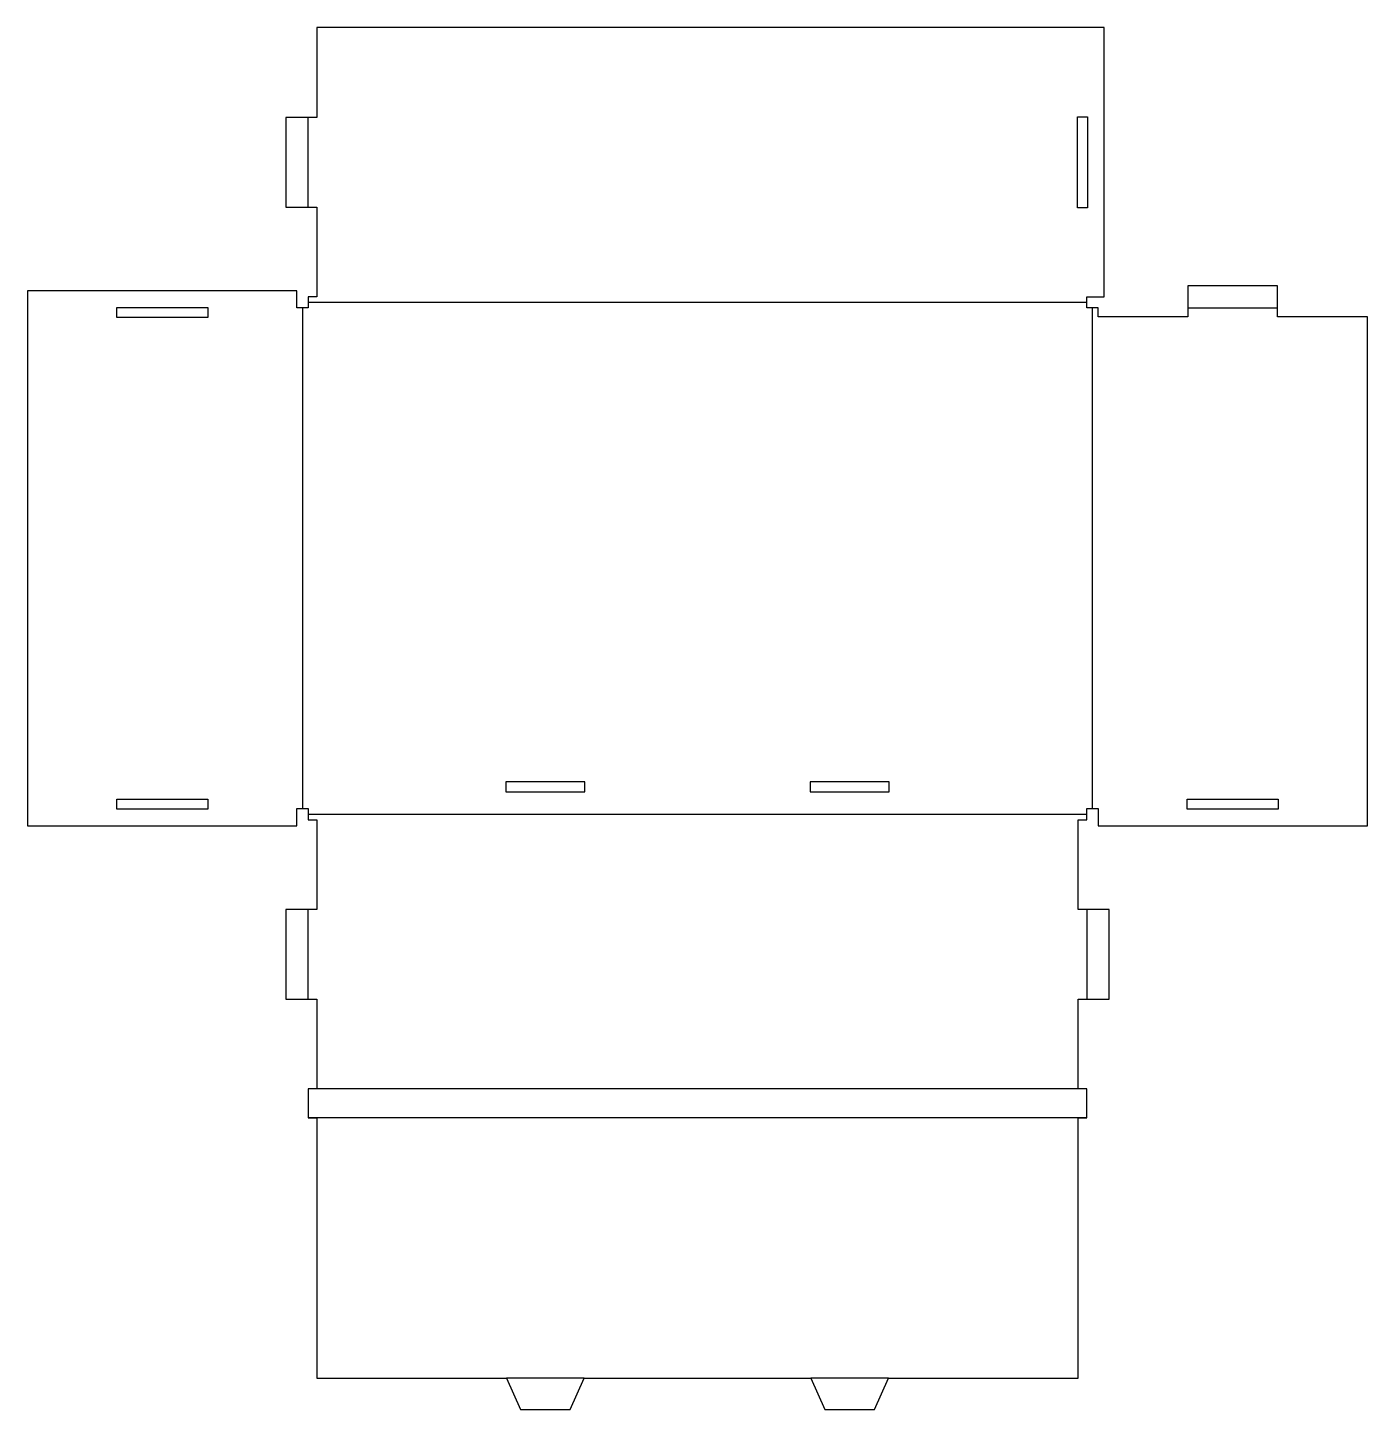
# Model space of a CAD drawing. Header units: millimetres. Extents: x 5 to 246, y 147 to 395.
import ezdxf

# ---------------------------------------------------------------- set-up
doc = ezdxf.new("R2010")
doc.units = ezdxf.units.MM
doc.layers.add('CUT', color=1, linetype='CONTINUOUS')
doc.layers.add('SCORE', color=5, linetype='CONTINUOUS')

msp = doc.modelspace()

# ---------------------------------------------------------------- linework, layer by layer
at = {"layer": 'CUT'}
for points in [[(5, 251.5), (53.4, 251.5), (53.4, 254.6), (55.4, 254.6), (55.4, 252.6), (57, 252.6), (57, 236.4667), (51.4, 236.4667), (51.4, 220.3333), (57, 220.3333), (57, 204.2), (55.4, 204.2), (55.4, 199), (57, 199), (57, 152.2), (91.04, 152.2), (93.56, 146.6), (102.52, 146.6), (105.04, 152.2), (145.76, 152.2), (148.28, 146.6), (157.24, 146.6), (159.76, 152.2), (193.8, 152.2), (193.8, 199), (195.4, 199), (195.4, 204.2), (193.8, 204.2), (193.8, 220.3333), (199.4, 220.3333), (199.4, 236.4667), (193.8, 236.4667), (193.8, 252.6), (195.4, 252.6), (195.4, 254.6), (197.4, 254.6), (197.4, 251.5), (245.8, 251.5), (245.8, 343), (229.6667, 343), (229.6667, 348.6), (213.5333, 348.6), (213.5333, 343), (197.4, 343), (197.4, 344.6), (195.4, 344.6), (195.4, 346.6), (198.5, 346.6), (198.5, 395), (57, 395), (57, 378.8667), (51.4, 378.8667), (51.4, 362.7333), (57, 362.7333), (57, 346.6), (55.4, 346.6), (55.4, 344.6), (53.4, 344.6), (53.4, 347.7), (5, 347.7)], [(195.5, 362.6333), (193.7, 362.6333), (193.7, 378.9667), (195.5, 378.9667)], [(37.3667, 344.7), (37.3667, 342.9), (21.0333, 342.9), (21.0333, 344.7)], [(90.94, 257.6), (105.14, 257.6), (105.14, 259.4), (90.94, 259.4)], [(145.66, 257.6), (159.86, 257.6), (159.86, 259.4), (145.66, 259.4)], [(37.3667, 256.3), (37.3667, 254.5), (21.0333, 254.5), (21.0333, 256.3)], [(213.4333, 254.5), (213.4333, 256.3), (229.7667, 256.3), (229.7667, 254.5)]]:
    msp.add_lwpolyline(points, close=True, dxfattribs=at)
at = {"layer": 'SCORE'}
for p, q in [((55.4, 362.7333), (55.4, 378.8667)), ((195.4, 345.6), (55.4, 345.6)), ((54.4, 344.6), (54.4, 254.6)), ((196.4, 254.6), (196.4, 344.6)), ((213.5333, 344.6), (229.6667, 344.6)), ((55.4, 253.6), (195.4, 253.6)), ((55.4, 220.3333), (55.4, 236.4667)), ((195.4, 236.4667), (195.4, 220.3333)), ((195.4, 204.2), (55.4, 204.2)), ((195.4, 199), (55.4, 199)), ((105.04, 152.2), (91.04, 152.2)), ((159.76, 152.2), (145.76, 152.2))]:
    msp.add_line(p, q, dxfattribs=at)

doc.saveas('drawing.dxf')
